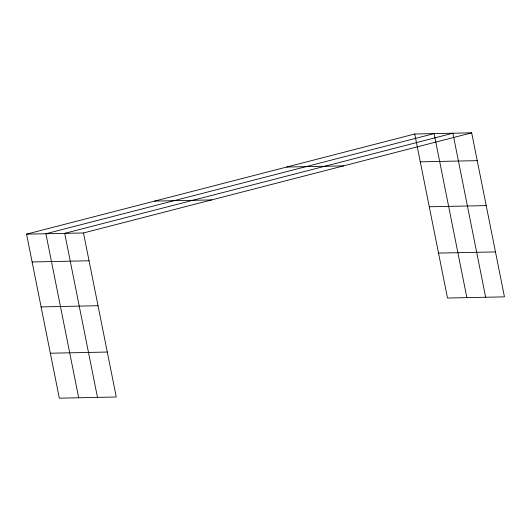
<?xml version="1.0" encoding="UTF-8"?>
<svg xmlns="http://www.w3.org/2000/svg" width="531" height="531" viewBox="0 0 531 531"><rect width="100%" height="100%" fill="white"/><g stroke="black" fill="none" stroke-linecap="round" stroke-linejoin="round"><path stroke-width="0.8" d="M26.55 234.138L83.493 232.963L116.269 396.996L59.326 398.17L26.55 234.138L414.731 134.004L471.674 132.83L504.45 296.862L447.507 298.037L414.731 134.004M83.493 232.963L471.674 132.83M420.293 161.829L477.23 160.654M286.634 167.053L343.57 165.878M154.654 201.096L211.59 199.921M429.274 206.778L486.217 205.603M438.526 253.088L495.469 251.913M32.112 261.962L89.049 260.781M41.093 306.911L98.029 305.73M50.345 353.221L107.282 352.046M485.659 297.247L452.883 133.221L64.702 233.355L97.478 397.38M466.868 297.639L434.092 133.606L45.912 233.74L78.688 397.765"/></g></svg>
